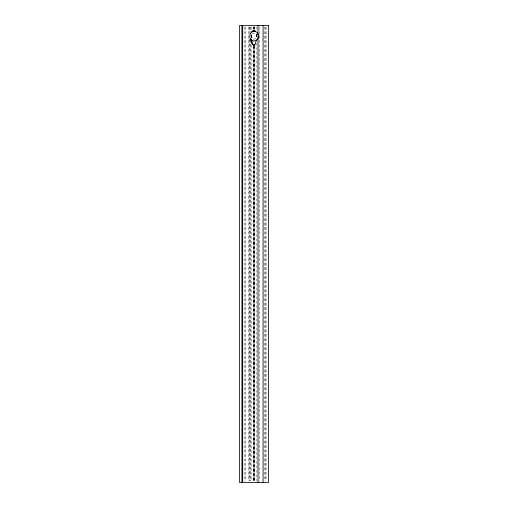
<?xml version="1.0" encoding="UTF-8"?>
<svg xmlns="http://www.w3.org/2000/svg" width="508" height="508" viewBox="0 0 508 508"><rect width="100%" height="100%" fill="white"/><g stroke="black" fill="none" stroke-linecap="round" stroke-linejoin="round"><path stroke-width="0.38" stroke-dasharray="2.54 1.91" d="M251.409 37.808L251.797 34.03M250.869 35.852L251.162 34.03M256.838 34.03L257.131 35.852M256.203 34.03L256.591 37.808M266.097 26.988L266.071 481.012M265.309 26.988L265.309 481.012M264.249 26.988L264.249 481.012M259.531 26.988L259.531 34.925M259.531 35.719L259.531 481.012M256.883 26.88L256.883 30.582M256.883 34.29L256.883 38.202M256.883 42.913L256.883 481.012M256.661 34.15L256.661 37.808M254.66 26.93L254.66 29.223M254.66 46.45L254.66 481.012M254.552 26.899L254.552 29.14M254.552 46.565L254.552 481.012M254.083 26.81L254.083 28.924M254.083 45.282L254.083 481.012M253.917 26.81L253.917 28.924M253.917 45.282L253.917 481.012M253.448 26.899L253.448 29.14M253.448 46.565L253.448 481.012M253.34 26.93L253.34 29.223M253.34 46.45L253.34 481.012M251.339 34.881L251.339 37.808M251.117 26.88L251.117 30.582M251.117 35.071L251.117 37.414M251.117 45.295L251.117 481.012M250.139 26.988L250.139 31.75M250.139 39.688L250.139 481.012M249.968 26.988L249.968 31.75M249.968 39.688L249.968 481.012M249.46 26.988L249.46 33.337M249.46 38.894L249.46 481.012M248.469 26.988L248.469 481.012M245.123 26.988L245.123 481.012M244.919 26.988L244.919 481.012M251.562 35.376L251.924 37.782L253.194 38.925A2.305 2.305 0 0 0 254.813 39.002C257.239 38.189 257.34 34.296 255.003 33.299A2.305 2.305 0 0 0 253.39 33.23L252.044 34.258L251.562 35.376"/><path stroke-width="0.76" d="M256.496 39.764L255.137 44.355L253.683 45.364L252.222 44.355L251.619 43.148L250.869 39.764M251.619 32.468L252.222 31.261L253.683 30.251L255.137 31.261M252.863 31.261L253.568 30.512L255.073 30.512M255.073 45.104L253.568 45.104L252.863 44.355L251.504 39.764M263.081 25.4L263.081 482.6M258.032 25.4L258.032 34.925M258.032 36.513L258.032 482.6M251.339 39.268L251.339 42.196M251.117 38.983L251.117 41.326M242.691 25.4L242.691 482.6M241.903 25.4L241.929 482.6M250.323 33.617L249.949 34.569A5.683 5.683 0 0 0 249.949 37.655C250.755 42.088 257.442 42.088 258.248 37.655A5.683 5.683 0 0 0 258.248 34.569C257.543 30.715 251.841 29.889 250.323 33.617M268.395 25.4L239.605 25.4L239.605 482.6L268.395 482.6L268.395 25.4"/></g></svg>
